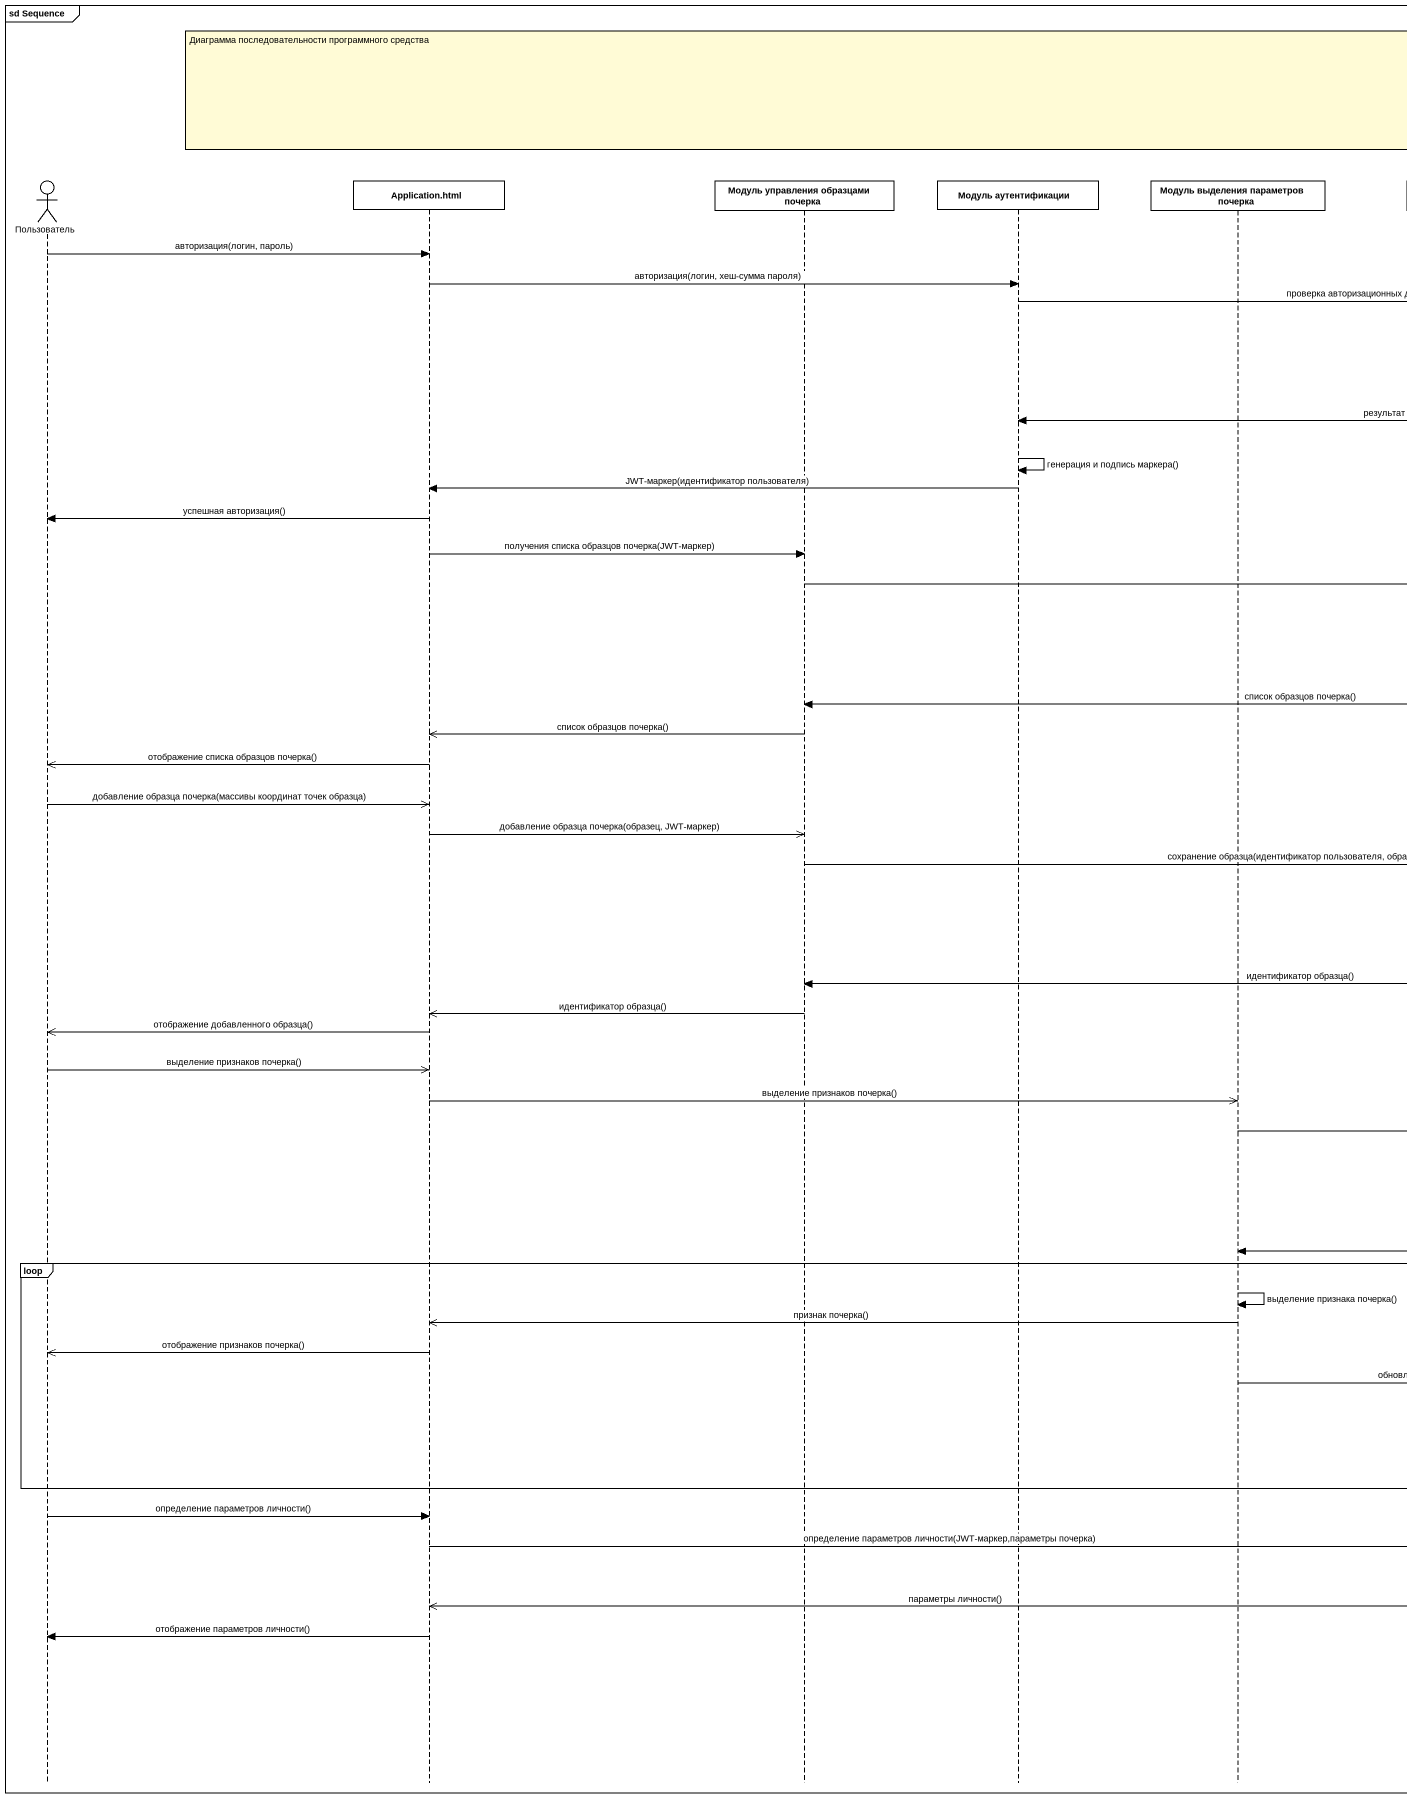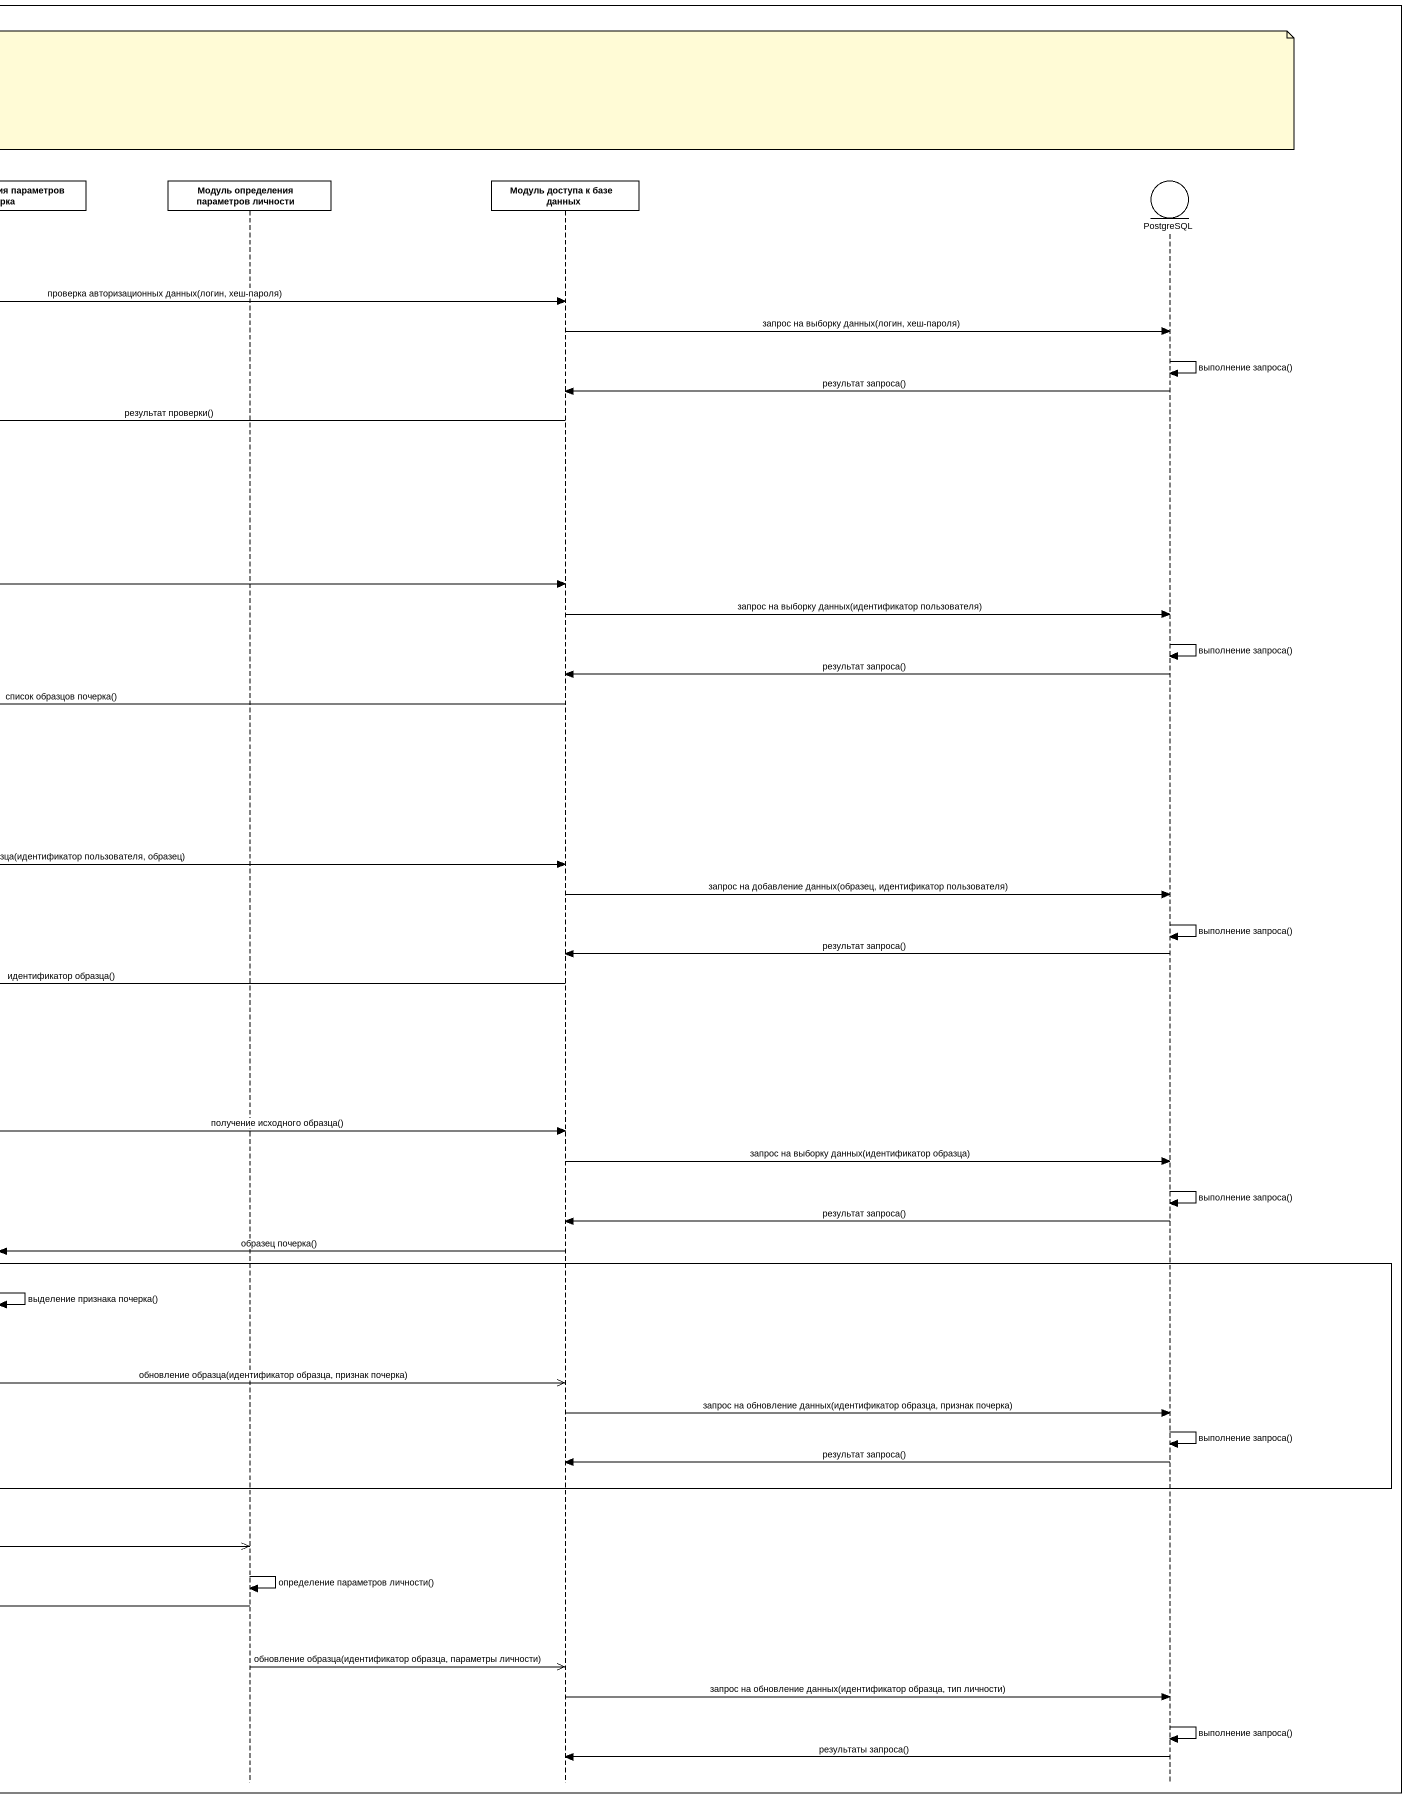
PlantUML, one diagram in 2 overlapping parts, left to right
@startuml
mainframe sd Sequence
hide footbox
actor Пользователь #FFFFFF
participant "Application.html" as Application_html #FFFFFF
participant "Модуль управления образцами почерка" as Модуль_управления_образцами #FFFFFF
participant "Модуль аутентификации" as Модуль_аутентификации #FFFFFF
participant "Модуль выделения параметров почерка" as Модуль_выделения_параметров #FFFFFF
participant "Модуль определения параметров личности" as Модуль_определения #FFFFFF
participant "Модуль доступа к базе данных" as Модуль_доступа_к_базе_данных #FFFFFF
entity PostgreSQL #FFFFFF

note over Модуль_выделения_параметров : Диаграмма последовательности программного средства
Пользователь -> Application_html : авторизация(логин, пароль)
Application_html -> Модуль_аутентификации : авторизация(логин, хеш-сумма пароля)
Модуль_аутентификации -> Модуль_доступа_к_базе_данных : проверка авторизационных данных(логин, хеш-пароля)
Модуль_доступа_к_базе_данных -> PostgreSQL : запрос на выборку данных(логин, хеш-пароля)
PostgreSQL -> PostgreSQL : выполнение запроса()
PostgreSQL -> Модуль_доступа_к_базе_данных : результат запроса()
Модуль_доступа_к_базе_данных -> Модуль_аутентификации : результат проверки()
Модуль_аутентификации -> Модуль_аутентификации : генерация и подпись маркера()
Модуль_аутентификации -> Application_html : JWT-маркер(идентификатор пользователя)
Application_html -> Пользователь : успешная авторизация()
Application_html -> Модуль_управления_образцами : получения списка образцов почерка(JWT-маркер)
Модуль_управления_образцами -> Модуль_доступа_к_базе_данных
Модуль_доступа_к_базе_данных -> PostgreSQL : запрос на выборку данных(идентификатор пользователя)
PostgreSQL -> PostgreSQL : выполнение запроса()
PostgreSQL -> Модуль_доступа_к_базе_данных : результат запроса()
Модуль_доступа_к_базе_данных -> Модуль_управления_образцами : список образцов почерка()
Модуль_управления_образцами ->> Application_html : список образцов почерка()
Application_html ->> Пользователь : отображение списка образцов почерка()
Пользователь ->> Application_html : добавление образца почерка(массивы координат точек образца)
Application_html ->> Модуль_управления_образцами : добавление образца почерка(образец, JWT-маркер)
Модуль_управления_образцами -> Модуль_доступа_к_базе_данных : сохранение образца(идентификатор пользователя, образец)
Модуль_доступа_к_базе_данных -> PostgreSQL : запрос на добавление данных(образец, идентификатор пользователя)
PostgreSQL -> PostgreSQL : выполнение запроса()
PostgreSQL -> Модуль_доступа_к_базе_данных : результат запроса()
Модуль_доступа_к_базе_данных -> Модуль_управления_образцами : идентификатор образца()
Модуль_управления_образцами ->> Application_html : идентификатор образца()
Application_html ->> Пользователь : отображение добавленного образца()
Пользователь ->> Application_html : выделение признаков почерка()
Application_html ->> Модуль_выделения_параметров : выделение признаков почерка()
Модуль_выделения_параметров -> Модуль_доступа_к_базе_данных : получение исходного образца()
Модуль_доступа_к_базе_данных -> PostgreSQL : запрос на выборку данных(идентификатор образца)
PostgreSQL -> PostgreSQL : выполнение запроса()
PostgreSQL -> Модуль_доступа_к_базе_данных : результат запроса()
Модуль_доступа_к_базе_данных -> Модуль_выделения_параметров : образец почерка()
loop
  Модуль_выделения_параметров -> Модуль_выделения_параметров : выделение признака почерка()
  Модуль_выделения_параметров ->> Application_html : признак почерка()
  Application_html ->> Пользователь : отображение признаков почерка()
  Модуль_выделения_параметров ->> Модуль_доступа_к_базе_данных : обновление образца(идентификатор образца, признак почерка)
  Модуль_доступа_к_базе_данных -> PostgreSQL : запрос на обновление данных(идентификатор образца, признак почерка)
  PostgreSQL -> PostgreSQL : выполнение запроса()
  PostgreSQL -> Модуль_доступа_к_базе_данных : результат запроса()
end
Пользователь -> Application_html : определение параметров личности()
Application_html ->> Модуль_определения : определение параметров личности(JWT-маркер,параметры почерка)
Модуль_определения -> Модуль_определения : определение параметров личности()
Модуль_определения ->> Application_html : параметры личности()
Application_html -> Пользователь : отображение параметров личности()
Модуль_определения ->> Модуль_доступа_к_базе_данных : обновление образца(идентификатор образца, параметры личности)
Модуль_доступа_к_базе_данных -> PostgreSQL : запрос на обновление данных(идентификатор образца, тип личности)
PostgreSQL -> PostgreSQL : выполнение запроса()
PostgreSQL -> Модуль_доступа_к_базе_данных : результаты запроса()
@enduml
